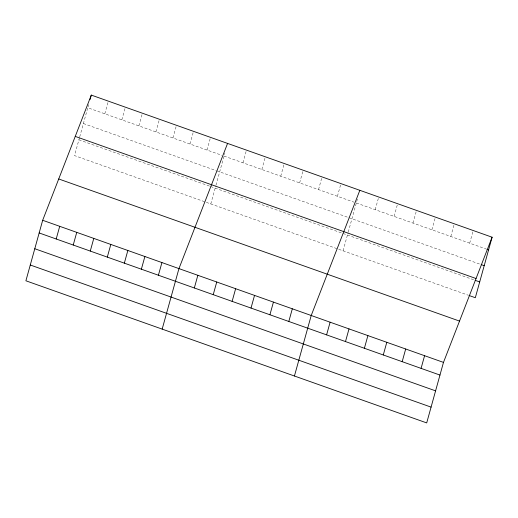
<?xml version="1.0" encoding="UTF-8"?>
<svg xmlns="http://www.w3.org/2000/svg" width="518" height="518" viewBox="0 0 518 518"><rect width="100%" height="100%" fill="white"/><g stroke="black" fill="none" stroke-linecap="round" stroke-linejoin="round"><path stroke-width="0.39" stroke-dasharray="2.59 1.94" d="M79.513 137.594L74.521 155.601L468.518 295.305M79.714 136.856L87.782 107.763L221.834 155.296M87.989 107.019L89.025 103.289M104.817 113.805L108.333 101.133M121.853 119.846L125.362 107.174M138.889 125.887L142.398 113.215M155.918 131.922L159.434 119.257M172.954 137.963L176.47 125.298M189.989 144.004L193.499 131.332M207.025 150.045L210.535 137.374M210.794 203.917L215.786 185.917M215.987 185.179L224.883 153.101M242.948 162.781L246.464 150.116M261.849 169.483L265.358 156.818M280.743 176.185L284.252 163.513M299.637 182.886L303.153 170.215M318.531 189.582L322.047 176.916M337.425 196.283L340.941 183.618M343.058 250.816L348.051 232.815M348.251 232.077L357.562 198.511M375.22 209.686L378.729 197.015M394.114 216.382L397.623 203.716M413.008 223.083L416.517 210.418M431.902 229.785L435.418 217.113M450.796 236.486L454.312 223.815M469.69 243.182L473.206 230.516M224.054 156.086L354.053 202.182M356.319 202.985L486.318 249.08M83.404 123.549L215.974 170.558M216.718 170.817L348.167 217.43M348.918 217.696L480.432 264.329M78.898 139.815L209.984 186.292M210.722 186.558L474.41 280.057"/><path stroke-width="0.78" d="M42.677 220.279L25.9 280.788L426.702 422.908L443.479 362.399L492.1 237.212L91.297 95.092L42.677 220.279L443.479 362.399M90.054 99.566L91.297 95.092M56.203 238.992L59.712 226.321M73.232 245.033L76.748 232.362M90.268 251.068L93.784 238.403M107.304 257.109L110.813 244.444M124.339 263.15L127.849 250.485M141.369 269.192L144.885 256.52M158.404 275.233L161.92 262.561M162.173 329.105L178.95 268.602L227.57 143.415M194.334 287.969L197.85 275.304M213.228 294.671L216.744 282.006M232.122 301.372L235.638 288.701M251.016 308.074L254.532 295.402M269.917 314.769L273.426 302.104M288.811 321.471L292.32 308.806M294.438 376.003L311.214 315.501L359.835 190.313M326.599 334.874L330.115 322.202M345.493 341.569L349.009 328.904M364.387 348.271L367.903 335.599M383.281 354.972L386.797 342.301M402.182 361.668L405.691 349.002M421.076 368.369L424.585 355.704M492.1 237.212L475.323 297.721L469.276 295.571M487.075 249.346L488.584 249.883M481.183 264.594L484.207 265.669M75.252 136.409L476.055 278.529M475.161 280.322L479.7 281.934M58.722 178.969L459.524 321.089M39.167 232.951L439.97 375.071M34.79 248.737L435.593 390.857M30.277 265.002L431.08 407.122"/></g></svg>
